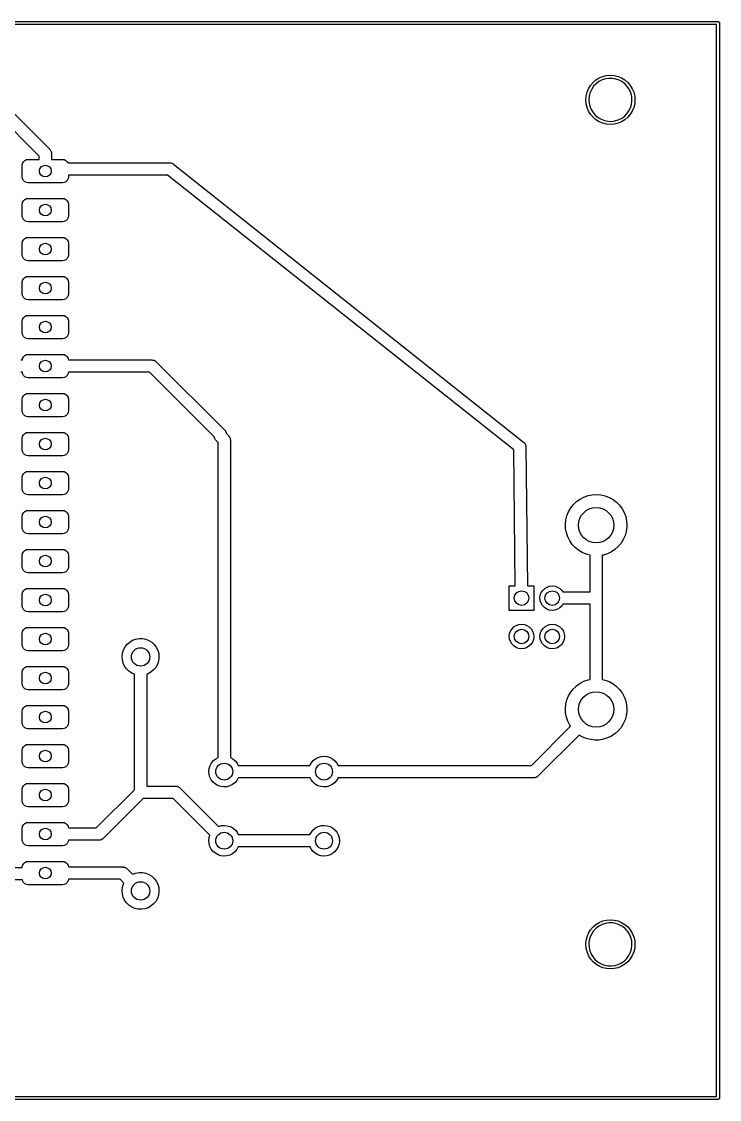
# Model space of a CAD drawing. Extents: x 66 to 226, y -133 to -63.
# Drawn here: x 180.7 to 226.1, y -133.1 to -62.9 of the extents above; entities that cross this region are included whole.
import ezdxf

# ---------------------------------------------------------------- set-up
doc = ezdxf.new("R2010")
doc.units = 0
doc.layers.add('BLACK', color=7, linetype='CONTINUOUS')

msp = doc.modelspace()

# ---------------------------------------------------------------- linework, layer by layer
at = {"layer": 'BLACK', "linetype": 'CONTINUOUS'}
for p, q in [((66, -62.9), (226, -62.9)), ((225.9, -63.1), (66.1, -63.1)), ((225.9, -132.9), (225.9, -63.1)), ((226, -62.9), (226.015, -62.9049)), ((226.015, -62.9049), (226.031, -62.9049)), ((226.031, -62.9049), (226.044, -62.9142)), ((226.044, -62.9142), (226.059, -62.9191)), ((226.059, -62.9191), (226.068, -62.9319)), ((226.068, -62.9319), (226.081, -62.9412)), ((226.081, -62.9412), (226.086, -62.9563)), ((226.086, -62.9563), (226.095, -62.9691)), ((226.095, -62.9691), (226.095, -62.9849)), ((226.095, -62.9849), (226.1, -63)), ((226.1, -63), (226.1, -133)), ((175.583, -64.3172), (182.483, -71.2172)), ((181.8, -71.6657), (175.134, -65)), ((218.06, -66.7056), (218.274, -66.5744)), ((218.274, -66.5744), (218.506, -66.4783)), ((218.674, -66.6334), (218.456, -66.705)), ((218.506, -66.4783), (218.75, -66.4197)), ((218.902, -66.5986), (218.674, -66.6334)), ((218.75, -66.4197), (219, -66.4)), ((219.132, -66.6014), (218.902, -66.5986)), ((219, -66.4), (219.25, -66.4197)), ((219.359, -66.6418), (219.132, -66.6014)), ((219.25, -66.4197), (219.494, -66.4783)), ((219.576, -66.7187), (219.359, -66.6418)), ((219.494, -66.4783), (219.726, -66.5744)), ((219.726, -66.5744), (219.94, -66.7056)), ((217.478, -67.5056), (217.574, -67.2736)), ((217.574, -67.2736), (217.706, -67.0595)), ((217.779, -67.3061), (217.682, -67.5149)), ((217.706, -67.0595), (217.869, -66.8686)), ((217.908, -67.1159), (217.779, -67.3061)), ((217.869, -66.8686), (218.06, -66.7056)), ((218.067, -66.9495), (217.908, -67.1159)), ((218.251, -66.8113), (218.067, -66.9495)), ((218.456, -66.705), (218.251, -66.8113)), ((219.777, -66.8299), (219.576, -66.7187)), ((219.958, -66.9726), (219.777, -66.8299)), ((219.94, -66.7056), (220.131, -66.8686)), ((220.113, -67.1429), (219.958, -66.9726)), ((220.238, -67.3362), (220.113, -67.1429)), ((220.131, -66.8686), (220.294, -67.0595)), ((220.33, -67.5473), (220.238, -67.3362)), ((220.294, -67.0595), (220.426, -67.2736)), ((220.426, -67.2736), (220.522, -67.5056)), ((217.4, -68), (217.403, -67.9657)), ((217.42, -68.2503), (217.4, -68)), ((217.403, -67.9657), (217.42, -67.7497)), ((217.42, -67.7497), (217.478, -67.5056)), ((217.62, -67.7368), (217.596, -67.9657)), ((217.596, -67.9657), (217.609, -68.1955)), ((217.682, -67.5149), (217.62, -67.7368)), ((220.386, -67.7706), (220.33, -67.5473)), ((220.373, -68.2969), (220.403, -68.0686)), ((220.405, -68), (220.386, -67.7706)), ((220.403, -68.0686), (220.405, -68)), ((220.522, -67.5056), (220.58, -67.7497)), ((220.58, -67.7497), (220.6, -68)), ((220.6, -68), (220.58, -68.2503)), ((217.478, -68.4944), (217.42, -68.2503)), ((217.574, -68.7264), (217.478, -68.4944)), ((217.706, -68.9405), (217.574, -68.7264)), ((217.609, -68.1955), (217.659, -68.4201)), ((217.659, -68.4201), (217.746, -68.6334)), ((217.746, -68.6334), (217.866, -68.8297)), ((220.07, -68.9105), (220.204, -68.7235)), ((220.204, -68.7235), (220.306, -68.5171)), ((220.426, -68.7264), (220.294, -68.9405)), ((220.306, -68.5171), (220.373, -68.2969)), ((220.522, -68.4944), (220.426, -68.7264)), ((220.58, -68.2503), (220.522, -68.4944)), ((217.869, -69.1314), (217.706, -68.9405)), ((217.866, -68.8297), (218.017, -69.0037)), ((218.06, -69.2944), (217.869, -69.1314)), ((218.017, -69.0037), (218.194, -69.1507)), ((218.274, -69.4256), (218.06, -69.2944)), ((218.194, -69.1507), (218.393, -69.2669)), ((218.506, -69.5217), (218.274, -69.4256)), ((218.393, -69.2669), (218.608, -69.349)), ((218.608, -69.349), (218.834, -69.3949)), ((218.834, -69.3949), (219.064, -69.4034)), ((219.064, -69.4034), (219.292, -69.3741)), ((219.292, -69.3741), (219.513, -69.3079)), ((219.726, -69.4256), (219.494, -69.5217)), ((219.513, -69.3079), (219.719, -69.2067)), ((219.719, -69.2067), (219.907, -69.073)), ((219.94, -69.2944), (219.726, -69.4256)), ((219.907, -69.073), (220.07, -68.9105)), ((220.131, -69.1314), (219.94, -69.2944)), ((220.294, -68.9405), (220.131, -69.1314)), ((218.75, -69.5803), (218.506, -69.5217)), ((219, -69.6), (218.75, -69.5803)), ((219.25, -69.5803), (219, -69.6)), ((219.494, -69.5217), (219.25, -69.5803)), ((182.483, -71.2172), (182.501, -71.2426)), ((182.501, -71.2426), (182.524, -71.2649)), ((182.524, -71.2649), (182.538, -71.2929)), ((182.538, -71.2929), (182.556, -71.3184)), ((182.556, -71.3184), (182.566, -71.3483)), ((182.566, -71.3483), (182.58, -71.3764)), ((182.58, -71.3764), (182.585, -71.4075)), ((182.585, -71.4075), (182.595, -71.4374)), ((182.595, -71.4374), (182.595, -71.4689)), ((182.595, -71.4689), (182.6, -71.5)), ((182.6, -71.5), (182.6, -71.878)), ((180.7, -72.259), (180.716, -72.1502)), ((180.7, -73.021), (180.7, -72.259)), ((180.716, -72.1502), (180.771, -72.0378)), ((180.771, -72.0378), (180.859, -71.9492)), ((180.859, -71.9492), (180.972, -71.8941)), ((180.972, -71.8941), (181.081, -71.878)), ((181.081, -71.878), (181.8, -71.878)), ((181.8, -71.878), (181.8, -71.6657)), ((182.6, -71.878), (183.319, -71.878)), ((183.319, -71.878), (183.428, -71.8939)), ((183.428, -71.8939), (183.54, -71.9488)), ((183.54, -71.9488), (183.629, -72.0372)), ((183.629, -72.0372), (183.66, -72.1)), ((183.66, -72.1), (190.3, -72.1)), ((190.3, -72.1), (190.309, -72.1013)), ((190.309, -72.1013), (190.317, -72.1004)), ((190.317, -72.1004), (190.37, -72.1111)), ((190.37, -72.1111), (190.424, -72.1196)), ((190.424, -72.1196), (190.431, -72.1235)), ((190.431, -72.1235), (190.44, -72.1252)), ((190.44, -72.1252), (190.487, -72.1518)), ((190.487, -72.1518), (190.535, -72.1764)), ((190.535, -72.1764), (190.541, -72.1825)), ((190.541, -72.1825), (190.549, -72.1867)), ((190.549, -72.1867), (213.349, -90.2867)), ((190.161, -72.9), (183.7, -72.9)), ((183.7, -72.9), (183.7, -73.021)), ((212.702, -90.7949), (190.161, -72.9)), ((180.716, -73.1305), (180.7, -73.021)), ((180.771, -73.2428), (180.716, -73.1305)), ((180.86, -73.3312), (180.771, -73.2428)), ((180.972, -73.3861), (180.86, -73.3312)), ((181.081, -73.402), (180.972, -73.3861)), ((183.319, -73.402), (181.081, -73.402)), ((183.428, -73.3859), (183.319, -73.402)), ((183.541, -73.3308), (183.428, -73.3859)), ((183.629, -73.2422), (183.541, -73.3308)), ((183.684, -73.1298), (183.629, -73.2422)), ((183.7, -73.021), (183.684, -73.1298)), ((180.7, -74.799), (180.716, -74.6902)), ((180.7, -75.561), (180.7, -74.799)), ((180.716, -74.6902), (180.771, -74.5778)), ((180.771, -74.5778), (180.859, -74.4892)), ((180.859, -74.4892), (180.972, -74.4341)), ((180.972, -74.4341), (181.081, -74.418)), ((181.081, -74.418), (183.319, -74.418)), ((183.319, -74.418), (183.428, -74.4339)), ((183.428, -74.4339), (183.54, -74.4888)), ((183.54, -74.4888), (183.629, -74.5772)), ((183.629, -74.5772), (183.684, -74.6895)), ((183.684, -74.6895), (183.7, -74.799)), ((183.7, -74.799), (183.7, -75.561)), ((180.716, -75.6705), (180.7, -75.561)), ((180.771, -75.7828), (180.716, -75.6705)), ((180.86, -75.8712), (180.771, -75.7828)), ((183.629, -75.7822), (183.541, -75.8708)), ((183.684, -75.6698), (183.629, -75.7822)), ((183.7, -75.561), (183.684, -75.6698)), ((180.972, -75.9261), (180.86, -75.8712)), ((181.081, -75.942), (180.972, -75.9261)), ((183.319, -75.942), (181.081, -75.942)), ((183.428, -75.9259), (183.319, -75.942)), ((183.541, -75.8708), (183.428, -75.9259)), ((180.716, -77.2302), (180.771, -77.1178)), ((180.771, -77.1178), (180.859, -77.0292)), ((180.859, -77.0292), (180.972, -76.9741)), ((180.972, -76.9741), (181.081, -76.958)), ((181.081, -76.958), (183.319, -76.958)), ((183.319, -76.958), (183.428, -76.9739)), ((183.428, -76.9739), (183.54, -77.0288)), ((183.54, -77.0288), (183.629, -77.1172)), ((183.629, -77.1172), (183.684, -77.2295)), ((180.7, -77.339), (180.716, -77.2302)), ((180.7, -78.101), (180.7, -77.339)), ((183.684, -77.2295), (183.7, -77.339)), ((183.7, -77.339), (183.7, -78.101)), ((180.716, -78.2105), (180.7, -78.101)), ((180.771, -78.3228), (180.716, -78.2105)), ((180.86, -78.4112), (180.771, -78.3228)), ((180.972, -78.4661), (180.86, -78.4112)), ((181.081, -78.482), (180.972, -78.4661)), ((183.319, -78.482), (181.081, -78.482)), ((183.428, -78.4659), (183.319, -78.482)), ((183.541, -78.4108), (183.428, -78.4659)), ((183.629, -78.3222), (183.541, -78.4108)), ((183.684, -78.2098), (183.629, -78.3222)), ((183.7, -78.101), (183.684, -78.2098)), ((180.7, -79.879), (180.716, -79.7702)), ((180.7, -80.641), (180.7, -79.879)), ((180.716, -79.7702), (180.771, -79.6578)), ((180.771, -79.6578), (180.859, -79.5692)), ((180.859, -79.5692), (180.972, -79.5141)), ((180.972, -79.5141), (181.081, -79.498)), ((181.081, -79.498), (183.319, -79.498)), ((183.319, -79.498), (183.428, -79.5139)), ((183.428, -79.5139), (183.54, -79.5688)), ((183.54, -79.5688), (183.629, -79.6572)), ((183.629, -79.6572), (183.684, -79.7695)), ((183.684, -79.7695), (183.7, -79.879)), ((183.7, -79.879), (183.7, -80.641)), ((180.716, -80.7505), (180.7, -80.641)), ((183.7, -80.641), (183.684, -80.7498)), ((180.771, -80.8628), (180.716, -80.7505)), ((180.86, -80.9512), (180.771, -80.8628)), ((180.972, -81.0061), (180.86, -80.9512)), ((181.081, -81.022), (180.972, -81.0061)), ((183.319, -81.022), (181.081, -81.022)), ((183.428, -81.0059), (183.319, -81.022)), ((183.541, -80.9508), (183.428, -81.0059)), ((183.629, -80.8622), (183.541, -80.9508)), ((183.684, -80.7498), (183.629, -80.8622)), ((180.771, -82.1978), (180.859, -82.1092)), ((180.859, -82.1092), (180.972, -82.0541)), ((180.972, -82.0541), (181.081, -82.038)), ((181.081, -82.038), (183.319, -82.038)), ((183.319, -82.038), (183.428, -82.0539)), ((183.428, -82.0539), (183.54, -82.1088)), ((183.54, -82.1088), (183.629, -82.1972)), ((180.7, -82.419), (180.716, -82.3102)), ((180.7, -83.181), (180.7, -82.419)), ((180.716, -82.3102), (180.771, -82.1978)), ((183.629, -82.1972), (183.684, -82.3095)), ((183.684, -82.3095), (183.7, -82.419)), ((183.7, -82.419), (183.7, -83.181)), ((180.716, -83.2905), (180.7, -83.181)), ((180.771, -83.4028), (180.716, -83.2905)), ((180.86, -83.4912), (180.771, -83.4028)), ((180.972, -83.5461), (180.86, -83.4912)), ((183.541, -83.4908), (183.428, -83.5459)), ((183.629, -83.4022), (183.541, -83.4908)), ((183.684, -83.2898), (183.629, -83.4022)), ((183.7, -83.181), (183.684, -83.2898)), ((181.081, -83.562), (180.972, -83.5461)), ((183.319, -83.562), (181.081, -83.562)), ((183.428, -83.5459), (183.319, -83.562)), ((180.601, -84.94), (180.703, -84.94)), ((180.703, -84.94), (180.716, -84.8502)), ((180.716, -84.8502), (180.771, -84.7378)), ((180.771, -84.7378), (180.859, -84.6492)), ((180.859, -84.6492), (180.972, -84.5941)), ((180.972, -84.5941), (181.081, -84.578)), ((181.081, -84.578), (183.319, -84.578)), ((183.319, -84.578), (183.428, -84.5939)), ((183.428, -84.5939), (183.54, -84.6488)), ((183.54, -84.6488), (183.629, -84.7372)), ((183.629, -84.7372), (183.684, -84.8495)), ((183.684, -84.8495), (183.697, -84.94)), ((183.697, -84.94), (189.14, -84.94)), ((189.14, -84.94), (189.171, -84.9449)), ((189.171, -84.9449), (189.203, -84.9449)), ((189.203, -84.9449), (189.233, -84.9547)), ((189.233, -84.9547), (189.264, -84.9596)), ((189.264, -84.9596), (189.292, -84.9739)), ((189.292, -84.9739), (189.322, -84.9836)), ((189.322, -84.9836), (189.347, -85.0021)), ((189.347, -85.0021), (189.375, -85.0164)), ((189.375, -85.0164), (189.397, -85.0387)), ((189.397, -85.0387), (189.423, -85.0572)), ((189.423, -85.0572), (193.883, -89.5172)), ((180.703, -85.74), (180.601, -85.74)), ((180.716, -85.8305), (180.703, -85.74)), ((180.771, -85.9428), (180.716, -85.8305)), ((180.86, -86.0312), (180.771, -85.9428)), ((180.972, -86.0861), (180.86, -86.0312)), ((181.081, -86.102), (180.972, -86.0861)), ((183.319, -86.102), (181.081, -86.102)), ((183.428, -86.0859), (183.319, -86.102)), ((183.541, -86.0308), (183.428, -86.0859)), ((183.629, -85.9422), (183.541, -86.0308)), ((183.684, -85.8298), (183.629, -85.9422)), ((183.697, -85.74), (183.684, -85.8298)), ((188.974, -85.74), (183.697, -85.74)), ((193.209, -89.9745), (188.974, -85.74)), ((180.7, -87.499), (180.716, -87.3902)), ((180.7, -88.261), (180.7, -87.499)), ((180.716, -87.3902), (180.771, -87.2778)), ((180.771, -87.2778), (180.859, -87.1892)), ((180.859, -87.1892), (180.972, -87.1341)), ((180.972, -87.1341), (181.081, -87.118)), ((181.081, -87.118), (183.319, -87.118)), ((183.319, -87.118), (183.428, -87.1339)), ((183.428, -87.1339), (183.54, -87.1888)), ((183.54, -87.1888), (183.629, -87.2772)), ((183.629, -87.2772), (183.684, -87.3895)), ((183.684, -87.3895), (183.7, -87.499)), ((183.7, -87.499), (183.7, -88.261)), ((180.716, -88.3705), (180.7, -88.261)), ((180.771, -88.4828), (180.716, -88.3705)), ((183.684, -88.3698), (183.629, -88.4822)), ((183.7, -88.261), (183.684, -88.3698)), ((180.86, -88.5712), (180.771, -88.4828)), ((180.972, -88.6261), (180.86, -88.5712)), ((181.081, -88.642), (180.972, -88.6261)), ((183.319, -88.642), (181.081, -88.642)), ((183.428, -88.6259), (183.319, -88.642)), ((183.541, -88.5708), (183.428, -88.6259)), ((183.629, -88.4822), (183.541, -88.5708)), ((180.716, -89.9302), (180.771, -89.8178)), ((180.771, -89.8178), (180.859, -89.7292)), ((180.859, -89.7292), (180.972, -89.6741)), ((180.972, -89.6741), (181.081, -89.658)), ((181.081, -89.658), (183.319, -89.658)), ((183.319, -89.658), (183.428, -89.6739)), ((183.428, -89.6739), (183.54, -89.7288)), ((183.54, -89.7288), (183.629, -89.8172)), ((183.629, -89.8172), (183.684, -89.9295)), ((193.883, -89.5172), (193.901, -89.5426)), ((193.901, -89.5426), (193.924, -89.5649)), ((193.924, -89.5649), (193.938, -89.5929)), ((193.938, -89.5929), (193.956, -89.6184)), ((193.956, -89.6184), (193.966, -89.6483)), ((193.966, -89.6483), (193.98, -89.6764)), ((193.98, -89.6764), (193.985, -89.7075)), ((193.985, -89.7075), (193.991, -89.7255)), ((193.991, -89.7255), (194.133, -89.8672)), ((180.7, -90.039), (180.716, -89.9302)), ((180.7, -90.801), (180.7, -90.039)), ((183.684, -89.9295), (183.7, -90.039)), ((183.7, -90.039), (183.7, -90.801)), ((193.215, -89.9925), (193.209, -89.9745)), ((193.22, -90.0236), (193.215, -89.9925)), ((193.234, -90.0517), (193.22, -90.0236)), ((193.244, -90.0816), (193.234, -90.0517)), ((193.262, -90.1071), (193.244, -90.0816)), ((193.276, -90.1351), (193.262, -90.1071)), ((193.299, -90.1574), (193.276, -90.1351)), ((193.317, -90.1828), (193.299, -90.1574)), ((193.45, -90.3157), (193.317, -90.1828)), ((193.45, -110.836), (193.45, -90.3157)), ((194.133, -89.8672), (194.151, -89.8926)), ((194.151, -89.8926), (194.174, -89.9149)), ((194.174, -89.9149), (194.188, -89.9429)), ((194.188, -89.9429), (194.206, -89.9684)), ((194.206, -89.9684), (194.216, -89.9983)), ((194.216, -89.9983), (194.23, -90.0264)), ((194.23, -90.0264), (194.235, -90.0575)), ((194.235, -90.0575), (194.245, -90.0874)), ((194.245, -90.0874), (194.245, -90.1189)), ((194.245, -90.1189), (194.25, -90.15)), ((194.25, -90.15), (194.25, -110.835)), ((213.349, -90.2867), (213.384, -90.3249)), ((213.384, -90.3249), (213.421, -90.3612)), ((213.421, -90.3612), (213.426, -90.3709)), ((213.426, -90.3709), (213.433, -90.3789)), ((213.433, -90.3789), (213.455, -90.4261)), ((213.455, -90.4261), (213.479, -90.4721)), ((213.479, -90.4721), (213.481, -90.4828)), ((213.481, -90.4828), (213.485, -90.4927)), ((213.485, -90.4927), (213.491, -90.5443)), ((213.491, -90.5443), (213.5, -90.5954)), ((180.716, -90.9105), (180.7, -90.801)), ((180.771, -91.0228), (180.716, -90.9105)), ((180.86, -91.1112), (180.771, -91.0228)), ((180.972, -91.1661), (180.86, -91.1112)), ((181.081, -91.182), (180.972, -91.1661)), ((183.319, -91.182), (181.081, -91.182)), ((183.428, -91.1659), (183.319, -91.182)), ((183.541, -91.1108), (183.428, -91.1659)), ((183.629, -91.0222), (183.541, -91.1108)), ((183.684, -90.9098), (183.629, -91.0222)), ((183.7, -90.801), (183.684, -90.9098)), ((212.803, -99.65), (212.702, -90.7949)), ((213.5, -90.5954), (213.603, -99.65)), ((180.7, -92.579), (180.716, -92.4702)), ((180.7, -93.341), (180.7, -92.579)), ((180.716, -92.4702), (180.771, -92.3578)), ((180.771, -92.3578), (180.859, -92.2692)), ((180.859, -92.2692), (180.972, -92.2141)), ((180.972, -92.2141), (181.081, -92.198)), ((181.081, -92.198), (183.319, -92.198)), ((183.319, -92.198), (183.428, -92.2139)), ((183.428, -92.2139), (183.54, -92.2688)), ((183.54, -92.2688), (183.629, -92.3572)), ((183.629, -92.3572), (183.684, -92.4695)), ((183.684, -92.4695), (183.7, -92.579)), ((183.7, -92.579), (183.7, -93.341)), ((180.716, -93.4505), (180.7, -93.341)), ((183.7, -93.341), (183.684, -93.4498)), ((180.771, -93.5628), (180.716, -93.4505)), ((180.86, -93.6512), (180.771, -93.5628)), ((180.972, -93.7061), (180.86, -93.6512)), ((181.081, -93.722), (180.972, -93.7061)), ((183.319, -93.722), (181.081, -93.722)), ((183.428, -93.7059), (183.319, -93.722)), ((183.541, -93.6508), (183.428, -93.7059)), ((183.629, -93.5622), (183.541, -93.6508)), ((183.684, -93.4498), (183.629, -93.5622)), ((216.798, -94.159), (217.028, -93.9947)), ((217.028, -93.9947), (217.278, -93.8645)), ((217.278, -93.8645), (217.545, -93.7709)), ((217.545, -93.7709), (217.822, -93.7158)), ((217.822, -93.7158), (218.104, -93.7002)), ((218.104, -93.7002), (218.385, -93.7246)), ((218.385, -93.7246), (218.661, -93.7884)), ((218.661, -93.7884), (218.924, -93.8903)), ((218.924, -93.8903), (219.171, -94.0284)), ((219.171, -94.0284), (219.395, -94.1998)), ((180.859, -94.8092), (180.972, -94.7541)), ((180.972, -94.7541), (181.081, -94.738)), ((181.081, -94.738), (183.319, -94.738)), ((183.319, -94.738), (183.428, -94.7539)), ((183.428, -94.7539), (183.54, -94.8088)), ((216.276, -94.8201), (216.418, -94.5758)), ((216.418, -94.5758), (216.593, -94.354)), ((216.593, -94.354), (216.798, -94.159)), ((219.395, -94.1998), (219.593, -94.4011)), ((219.593, -94.4011), (219.761, -94.6283)), ((219.761, -94.6283), (219.895, -94.877)), ((180.7, -95.119), (180.716, -95.0102)), ((180.7, -95.881), (180.7, -95.119)), ((180.716, -95.0102), (180.771, -94.8978)), ((180.771, -94.8978), (180.859, -94.8092)), ((183.54, -94.8088), (183.629, -94.8972)), ((183.629, -94.8972), (183.684, -95.0095)), ((183.684, -95.0095), (183.7, -95.119)), ((183.7, -95.119), (183.7, -95.881)), ((216.073, -95.6372), (216.102, -95.3561)), ((216.102, -95.3561), (216.17, -95.082)), ((216.17, -95.082), (216.276, -94.8201)), ((219.895, -94.877), (219.993, -95.142)), ((219.993, -95.142), (220.053, -95.4182)), ((220.053, -95.4182), (220.072, -95.7)), ((180.716, -95.9905), (180.7, -95.881)), ((180.771, -96.1028), (180.716, -95.9905)), ((180.86, -96.1912), (180.771, -96.1028)), ((183.629, -96.1022), (183.541, -96.1908)), ((183.684, -95.9898), (183.629, -96.1022)), ((183.7, -95.881), (183.684, -95.9898)), ((216.085, -95.9195), (216.073, -95.6372)), ((216.135, -96.1974), (216.085, -95.9195)), ((220.031, -96.1056), (219.954, -96.3775)), ((220.069, -95.8256), (220.031, -96.1056)), ((220.072, -95.7), (220.069, -95.8256)), ((180.972, -96.2461), (180.86, -96.1912)), ((181.081, -96.262), (180.972, -96.2461)), ((183.319, -96.262), (181.081, -96.262)), ((183.428, -96.2459), (183.319, -96.262)), ((183.541, -96.1908), (183.428, -96.2459)), ((216.225, -96.4654), (216.135, -96.1974)), ((216.351, -96.7181), (216.225, -96.4654)), ((216.512, -96.9505), (216.351, -96.7181)), ((219.691, -96.8756), (219.509, -97.0918)), ((219.84, -96.6359), (219.691, -96.8756)), ((219.954, -96.3775), (219.84, -96.6359)), ((180.7, -97.659), (180.716, -97.5502)), ((180.716, -97.5502), (180.771, -97.4378)), ((180.771, -97.4378), (180.859, -97.3492)), ((180.859, -97.3492), (180.972, -97.2941)), ((180.972, -97.2941), (181.081, -97.278)), ((181.081, -97.278), (183.319, -97.278)), ((183.319, -97.278), (183.428, -97.2939)), ((183.428, -97.2939), (183.54, -97.3488)), ((183.54, -97.3488), (183.629, -97.4372)), ((183.629, -97.4372), (183.684, -97.5495)), ((183.684, -97.5495), (183.7, -97.659)), ((216.703, -97.1579), (216.512, -96.9505)), ((216.922, -97.3363), (216.703, -97.1579)), ((217.165, -97.482), (216.922, -97.3363)), ((217.425, -97.5922), (217.165, -97.482)), ((218.809, -97.5596), (218.539, -97.6447)), ((219.063, -97.4373), (218.809, -97.5596)), ((219.298, -97.2803), (219.063, -97.4373)), ((219.509, -97.0918), (219.298, -97.2803)), ((180.7, -98.421), (180.7, -97.659)), ((183.7, -97.659), (183.7, -98.421)), ((217.672, -97.6579), (217.425, -97.5922)), ((217.672, -100.05), (217.672, -97.6579)), ((218.539, -97.6447), (218.472, -97.6559)), ((218.472, -97.6559), (218.472, -105.745)), ((180.716, -98.5305), (180.7, -98.421)), ((180.771, -98.6428), (180.716, -98.5305)), ((180.86, -98.7312), (180.771, -98.6428)), ((180.972, -98.7861), (180.86, -98.7312)), ((181.081, -98.802), (180.972, -98.7861)), ((183.319, -98.802), (181.081, -98.802)), ((183.428, -98.7859), (183.319, -98.802)), ((183.541, -98.7308), (183.428, -98.7859)), ((183.629, -98.6422), (183.541, -98.7308)), ((183.684, -98.5298), (183.629, -98.6422)), ((183.7, -98.421), (183.684, -98.5298)), ((212.412, -101.25), (212.412, -99.65)), ((212.412, -99.65), (212.803, -99.65)), ((213.603, -99.65), (214.012, -99.65)), ((214.012, -99.65), (214.012, -101.25)), ((214.872, -99.7261), (215.041, -99.6687)), ((215.041, -99.6687), (215.218, -99.65)), ((215.218, -99.65), (215.395, -99.6711)), ((215.395, -99.6711), (215.563, -99.731)), ((180.7, -100.199), (180.716, -100.09)), ((180.7, -100.961), (180.7, -100.199)), ((180.716, -100.09), (180.771, -99.9778)), ((180.771, -99.9778), (180.859, -99.8892)), ((180.859, -99.8892), (180.972, -99.8341)), ((180.972, -99.8341), (181.081, -99.818)), ((181.081, -99.818), (183.319, -99.818)), ((183.319, -99.818), (183.428, -99.8339)), ((183.428, -99.8339), (183.54, -99.8888)), ((183.54, -99.8888), (183.629, -99.9772)), ((183.629, -99.9772), (183.684, -100.09)), ((183.684, -100.09), (183.7, -100.199)), ((183.7, -100.199), (183.7, -100.961)), ((214.413, -100.439), (214.435, -100.262)), ((214.435, -100.262), (214.496, -100.094)), ((214.496, -100.094), (214.593, -99.9444)), ((214.593, -99.9444), (214.72, -99.8196)), ((214.72, -99.8196), (214.872, -99.7261)), ((215.563, -99.731), (215.714, -99.8265)), ((215.714, -99.8265), (215.839, -99.9531)), ((215.839, -99.9531), (215.9, -100.05)), ((215.9, -100.05), (217.672, -100.05)), ((180.716, -101.07), (180.7, -100.961)), ((180.771, -101.183), (180.716, -101.07)), ((183.684, -101.07), (183.629, -101.182)), ((183.7, -100.961), (183.684, -101.07)), ((214.43, -100.616), (214.413, -100.439)), ((214.486, -100.786), (214.43, -100.616)), ((214.579, -100.938), (214.486, -100.786)), ((214.703, -101.066), (214.579, -100.938)), ((214.852, -101.164), (214.703, -101.066)), ((215.696, -101.087), (215.543, -101.179)), ((215.825, -100.964), (215.696, -101.087)), ((215.901, -100.85), (215.825, -100.964)), ((217.672, -100.85), (215.901, -100.85)), ((217.672, -105.745), (217.672, -100.85)), ((180.86, -101.271), (180.771, -101.183)), ((180.972, -101.326), (180.86, -101.271)), ((181.081, -101.342), (180.972, -101.326)), ((183.319, -101.342), (181.081, -101.342)), ((183.428, -101.326), (183.319, -101.342)), ((183.541, -101.271), (183.428, -101.326)), ((183.629, -101.182), (183.541, -101.271)), ((214.012, -101.25), (212.412, -101.25)), ((215.019, -101.226), (214.852, -101.164)), ((215.196, -101.25), (215.019, -101.226)), ((215.373, -101.234), (215.196, -101.25)), ((215.543, -101.179), (215.373, -101.234)), ((180.771, -102.518), (180.859, -102.429)), ((180.859, -102.429), (180.972, -102.374)), ((180.972, -102.374), (181.081, -102.358)), ((181.081, -102.358), (183.319, -102.358)), ((183.319, -102.358), (183.428, -102.374)), ((183.428, -102.374), (183.54, -102.429)), ((183.54, -102.429), (183.629, -102.517)), ((212.496, -102.594), (212.593, -102.444)), ((212.593, -102.444), (212.72, -102.32)), ((212.72, -102.32), (212.872, -102.226)), ((212.872, -102.226), (213.041, -102.169)), ((213.041, -102.169), (213.218, -102.15)), ((213.218, -102.15), (213.395, -102.171)), ((213.395, -102.171), (213.563, -102.231)), ((213.563, -102.231), (213.714, -102.327)), ((213.714, -102.327), (213.839, -102.453)), ((213.839, -102.453), (213.934, -102.604)), ((214.496, -102.594), (214.593, -102.444)), ((214.593, -102.444), (214.72, -102.32)), ((214.72, -102.32), (214.872, -102.226)), ((214.872, -102.226), (215.041, -102.169)), ((215.041, -102.169), (215.218, -102.15)), ((215.218, -102.15), (215.395, -102.171)), ((215.395, -102.171), (215.563, -102.231)), ((215.563, -102.231), (215.714, -102.327)), ((215.714, -102.327), (215.839, -102.453)), ((215.839, -102.453), (215.934, -102.604)), ((180.7, -102.739), (180.716, -102.63)), ((180.7, -103.501), (180.7, -102.739)), ((180.716, -102.63), (180.771, -102.518)), ((183.629, -102.517), (183.684, -102.63)), ((183.684, -102.63), (183.7, -102.739)), ((183.7, -102.739), (183.7, -103.501)), ((187.883, -103.197), (188.089, -103.121)), ((188.089, -103.121), (188.306, -103.084)), ((188.306, -103.084), (188.525, -103.087)), ((188.525, -103.087), (188.741, -103.129)), ((188.741, -103.129), (188.945, -103.211)), ((212.413, -102.939), (212.435, -102.762)), ((212.43, -103.116), (212.413, -102.939)), ((212.486, -103.286), (212.43, -103.116)), ((212.435, -102.762), (212.496, -102.594)), ((213.987, -103.149), (213.924, -103.316)), ((213.934, -102.604), (213.993, -102.773)), ((214.012, -102.972), (213.987, -103.149)), ((213.993, -102.773), (214.012, -102.95)), ((214.012, -102.95), (214.012, -102.972)), ((214.413, -102.939), (214.435, -102.762)), ((214.43, -103.116), (214.413, -102.939)), ((214.486, -103.286), (214.43, -103.116)), ((214.435, -102.762), (214.496, -102.594)), ((215.987, -103.149), (215.924, -103.316)), ((215.934, -102.604), (215.993, -102.773)), ((216.012, -102.972), (215.987, -103.149)), ((215.993, -102.773), (216.012, -102.95)), ((216.012, -102.95), (216.012, -102.972)), ((180.716, -103.61), (180.7, -103.501)), ((180.771, -103.723), (180.716, -103.61)), ((180.86, -103.811), (180.771, -103.723)), ((180.972, -103.866), (180.86, -103.811)), ((181.081, -103.882), (180.972, -103.866)), ((183.319, -103.882), (181.081, -103.882)), ((183.428, -103.866), (183.319, -103.882)), ((183.541, -103.811), (183.428, -103.866)), ((183.629, -103.722), (183.541, -103.811)), ((183.684, -103.61), (183.629, -103.722)), ((183.7, -103.501), (183.684, -103.61)), ((187.226, -104.031), (187.291, -103.821)), ((187.291, -103.821), (187.394, -103.626)), ((187.394, -103.626), (187.53, -103.454)), ((187.53, -103.454), (187.695, -103.309)), ((187.695, -103.309), (187.883, -103.197)), ((188.945, -103.211), (189.131, -103.328)), ((189.131, -103.328), (189.292, -103.477)), ((189.292, -103.477), (189.423, -103.653)), ((189.423, -103.653), (189.52, -103.85)), ((189.52, -103.85), (189.58, -104.061)), ((212.579, -103.438), (212.486, -103.286)), ((212.703, -103.566), (212.579, -103.438)), ((212.852, -103.664), (212.703, -103.566)), ((213.019, -103.726), (212.852, -103.664)), ((213.196, -103.75), (213.019, -103.726)), ((213.373, -103.734), (213.196, -103.75)), ((213.543, -103.679), (213.373, -103.734)), ((213.696, -103.587), (213.543, -103.679)), ((213.825, -103.464), (213.696, -103.587)), ((213.924, -103.316), (213.825, -103.464)), ((214.579, -103.438), (214.486, -103.286)), ((214.703, -103.566), (214.579, -103.438)), ((214.852, -103.664), (214.703, -103.566)), ((215.019, -103.726), (214.852, -103.664)), ((215.196, -103.75), (215.019, -103.726)), ((215.373, -103.734), (215.196, -103.75)), ((215.543, -103.679), (215.373, -103.734)), ((215.696, -103.587), (215.543, -103.679)), ((215.825, -103.464), (215.696, -103.587)), ((215.924, -103.316), (215.825, -103.464)), ((187.2, -104.249), (187.226, -104.031)), ((187.215, -104.468), (187.2, -104.249)), ((187.269, -104.681), (187.215, -104.468)), ((189.567, -104.56), (189.496, -104.768)), ((189.598, -104.343), (189.567, -104.56)), ((189.58, -104.061), (189.6, -104.28)), ((189.6, -104.28), (189.598, -104.343)), ((180.7, -105.279), (180.716, -105.17)), ((180.7, -106.041), (180.7, -105.279)), ((180.716, -105.17), (180.771, -105.058)), ((180.771, -105.058), (180.859, -104.969)), ((180.859, -104.969), (180.972, -104.914)), ((180.972, -104.914), (181.081, -104.898)), ((181.081, -104.898), (183.319, -104.898)), ((183.319, -104.898), (183.428, -104.914)), ((183.428, -104.914), (183.54, -104.969)), ((183.54, -104.969), (183.629, -105.057)), ((183.629, -105.057), (183.684, -105.17)), ((183.684, -105.17), (183.7, -105.279)), ((183.7, -105.279), (183.7, -106.041)), ((187.361, -104.88), (187.269, -104.681)), ((187.488, -105.059), (187.361, -104.88)), ((187.645, -105.213), (187.488, -105.059)), ((187.827, -105.335), (187.645, -105.213)), ((189.08, -105.269), (188.888, -105.376)), ((189.249, -105.129), (189.08, -105.269)), ((189.389, -104.96), (189.249, -105.129)), ((189.496, -104.768), (189.389, -104.96)), ((188, -105.409), (187.827, -105.335)), ((188, -112.934), (188, -105.409)), ((188.888, -105.376), (188.8, -105.406)), ((188.8, -105.406), (188.8, -112.7)), ((216.798, -106.159), (217.028, -105.995)), ((217.028, -105.995), (217.278, -105.864)), ((217.278, -105.864), (217.545, -105.771)), ((217.545, -105.771), (217.672, -105.745)), ((218.472, -105.745), (218.661, -105.788)), ((218.661, -105.788), (218.924, -105.89)), ((218.924, -105.89), (219.171, -106.028)), ((180.716, -106.15), (180.7, -106.041)), ((180.771, -106.263), (180.716, -106.15)), ((180.86, -106.351), (180.771, -106.263)), ((180.972, -106.406), (180.86, -106.351)), ((181.081, -106.422), (180.972, -106.406)), ((183.319, -106.422), (181.081, -106.422)), ((183.428, -106.406), (183.319, -106.422)), ((183.541, -106.351), (183.428, -106.406)), ((183.629, -106.262), (183.541, -106.351)), ((183.684, -106.15), (183.629, -106.262)), ((183.7, -106.041), (183.684, -106.15)), ((216.276, -106.82), (216.418, -106.576)), ((216.418, -106.576), (216.593, -106.354)), ((216.593, -106.354), (216.798, -106.159)), ((219.171, -106.028), (219.395, -106.2)), ((219.395, -106.2), (219.593, -106.401)), ((219.593, -106.401), (219.761, -106.628)), ((219.761, -106.628), (219.895, -106.877)), ((216.073, -107.637), (216.102, -107.356)), ((216.102, -107.356), (216.17, -107.082)), ((216.17, -107.082), (216.276, -106.82)), ((219.895, -106.877), (219.993, -107.142)), ((219.993, -107.142), (220.053, -107.418)), ((180.7, -107.819), (180.716, -107.71)), ((180.7, -108.581), (180.7, -107.819)), ((180.716, -107.71), (180.771, -107.598)), ((180.771, -107.598), (180.859, -107.509)), ((180.859, -107.509), (180.972, -107.454)), ((180.972, -107.454), (181.081, -107.438)), ((181.081, -107.438), (183.319, -107.438)), ((183.319, -107.438), (183.428, -107.454)), ((183.428, -107.454), (183.54, -107.509)), ((183.54, -107.509), (183.629, -107.597)), ((183.629, -107.597), (183.684, -107.71)), ((183.684, -107.71), (183.7, -107.819)), ((183.7, -107.819), (183.7, -108.581)), ((216.085, -107.919), (216.073, -107.637)), ((216.135, -108.197), (216.085, -107.919)), ((220.031, -108.106), (219.954, -108.377)), ((220.069, -107.826), (220.031, -108.106)), ((220.053, -107.418), (220.072, -107.7)), ((220.072, -107.7), (220.069, -107.826)), ((180.716, -108.69), (180.7, -108.581)), ((180.771, -108.803), (180.716, -108.69)), ((180.86, -108.891), (180.771, -108.803)), ((183.629, -108.802), (183.541, -108.891)), ((183.684, -108.69), (183.629, -108.802)), ((183.7, -108.581), (183.684, -108.69)), ((213.857, -111.35), (216.407, -108.8)), ((216.225, -108.465), (216.135, -108.197)), ((216.351, -108.718), (216.225, -108.465)), ((216.407, -108.8), (216.351, -108.718)), ((219.84, -108.636), (219.691, -108.876)), ((219.954, -108.377), (219.84, -108.636)), ((180.972, -108.946), (180.86, -108.891)), ((181.081, -108.962), (180.972, -108.946)), ((183.319, -108.962), (181.081, -108.962)), ((183.428, -108.946), (183.319, -108.962)), ((183.541, -108.891), (183.428, -108.946)), ((216.972, -109.366), (214.305, -112.033)), ((217.165, -109.482), (216.972, -109.366)), ((217.425, -109.592), (217.165, -109.482)), ((219.063, -109.437), (218.809, -109.56)), ((219.298, -109.28), (219.063, -109.437)), ((219.509, -109.092), (219.298, -109.28)), ((219.691, -108.876), (219.509, -109.092)), ((180.716, -110.25), (180.771, -110.138)), ((180.771, -110.138), (180.859, -110.049)), ((180.859, -110.049), (180.972, -109.994)), ((180.972, -109.994), (181.081, -109.978)), ((181.081, -109.978), (183.319, -109.978)), ((183.319, -109.978), (183.428, -109.994)), ((183.428, -109.994), (183.54, -110.049)), ((183.54, -110.049), (183.629, -110.137)), ((183.629, -110.137), (183.684, -110.25)), ((217.698, -109.665), (217.425, -109.592)), ((217.978, -109.698), (217.698, -109.665)), ((218.261, -109.691), (217.978, -109.698)), ((218.539, -109.645), (218.261, -109.691)), ((218.809, -109.56), (218.539, -109.645)), ((180.7, -110.359), (180.716, -110.25)), ((180.7, -111.121), (180.7, -110.359)), ((183.684, -110.25), (183.7, -110.359)), ((183.7, -110.359), (183.7, -111.121)), ((193.15, -111.036), (193.302, -110.913)), ((193.302, -110.913), (193.45, -110.836)), ((194.25, -110.835), (194.409, -110.921)), ((199.65, -111.036), (199.802, -110.913)), ((199.802, -110.913), (199.975, -110.823)), ((199.975, -110.823), (200.163, -110.768)), ((200.163, -110.768), (200.357, -110.75)), ((200.357, -110.75), (200.551, -110.77)), ((200.551, -110.77), (200.738, -110.828)), ((200.738, -110.828), (200.909, -110.921)), ((180.716, -111.23), (180.7, -111.121)), ((180.771, -111.343), (180.716, -111.23)), ((180.86, -111.431), (180.771, -111.343)), ((180.972, -111.486), (180.86, -111.431)), ((181.081, -111.502), (180.972, -111.486)), ((183.319, -111.502), (181.081, -111.502)), ((183.428, -111.486), (183.319, -111.502)), ((183.541, -111.431), (183.428, -111.486)), ((183.629, -111.342), (183.541, -111.431)), ((183.684, -111.23), (183.629, -111.342)), ((183.7, -111.121), (183.684, -111.23)), ((192.85, -111.736), (192.872, -111.542)), ((192.872, -111.542), (192.931, -111.356)), ((192.931, -111.356), (193.025, -111.185)), ((193.025, -111.185), (193.15, -111.036)), ((194.409, -110.921), (194.56, -111.045)), ((194.56, -111.045), (194.683, -111.197)), ((194.683, -111.197), (194.764, -111.35)), ((194.764, -111.35), (199.434, -111.35)), ((199.434, -111.35), (199.525, -111.185)), ((199.525, -111.185), (199.65, -111.036)), ((200.909, -110.921), (201.06, -111.045)), ((201.06, -111.045), (201.183, -111.197)), ((201.183, -111.197), (201.264, -111.35)), ((201.264, -111.35), (213.857, -111.35)), ((192.866, -111.931), (192.85, -111.736)), ((192.92, -112.118), (192.866, -111.931)), ((193.009, -112.292), (192.92, -112.118)), ((193.131, -112.445), (193.009, -112.292)), ((194.764, -112.157), (194.667, -112.326)), ((194.766, -112.15), (194.764, -112.157)), ((199.437, -112.15), (194.766, -112.15)), ((199.509, -112.292), (199.437, -112.15)), ((199.631, -112.445), (199.509, -112.292)), ((201.264, -112.157), (201.167, -112.326)), ((201.266, -112.15), (201.264, -112.157)), ((214.022, -112.15), (201.266, -112.15)), ((214.054, -112.145), (214.022, -112.15)), ((214.085, -112.145), (214.054, -112.145)), ((214.115, -112.135), (214.085, -112.145)), ((214.146, -112.13), (214.115, -112.135)), ((214.174, -112.116), (214.146, -112.13)), ((214.204, -112.106), (214.174, -112.116)), ((214.23, -112.088), (214.204, -112.106)), ((214.258, -112.074), (214.23, -112.088)), ((214.28, -112.051), (214.258, -112.074)), ((214.305, -112.033), (214.28, -112.051)), ((180.7, -112.899), (180.716, -112.79)), ((180.7, -113.661), (180.7, -112.899)), ((180.716, -112.79), (180.771, -112.678)), ((180.771, -112.678), (180.859, -112.589)), ((180.859, -112.589), (180.972, -112.534)), ((180.972, -112.534), (181.081, -112.518)), ((181.081, -112.518), (183.319, -112.518)), ((183.319, -112.518), (183.428, -112.534)), ((183.428, -112.534), (183.54, -112.589)), ((183.54, -112.589), (183.629, -112.677)), ((183.629, -112.677), (183.684, -112.79)), ((183.684, -112.79), (183.7, -112.899)), ((183.7, -112.899), (183.7, -113.661)), ((185.514, -115.42), (188, -112.934)), ((188.8, -112.7), (190.7, -112.7)), ((190.7, -112.7), (190.731, -112.705)), ((190.731, -112.705), (190.763, -112.705)), ((190.763, -112.705), (190.793, -112.715)), ((190.793, -112.715), (190.824, -112.72)), ((190.824, -112.72), (190.852, -112.734)), ((190.852, -112.734), (190.882, -112.744)), ((190.882, -112.744), (190.907, -112.762)), ((190.907, -112.762), (190.935, -112.776)), ((190.935, -112.776), (190.957, -112.799)), ((190.957, -112.799), (190.983, -112.817)), ((190.983, -112.817), (193.486, -115.32)), ((193.279, -112.571), (193.131, -112.445)), ((193.45, -112.666), (193.279, -112.571)), ((193.635, -112.727), (193.45, -112.666)), ((193.829, -112.75), (193.635, -112.727)), ((194.024, -112.735), (193.829, -112.75)), ((194.212, -112.682), (194.024, -112.735)), ((194.386, -112.594), (194.212, -112.682)), ((194.54, -112.474), (194.386, -112.594)), ((194.667, -112.326), (194.54, -112.474)), ((199.779, -112.571), (199.631, -112.445)), ((199.95, -112.666), (199.779, -112.571)), ((200.135, -112.727), (199.95, -112.666)), ((200.329, -112.75), (200.135, -112.727)), ((200.524, -112.735), (200.329, -112.75)), ((200.712, -112.682), (200.524, -112.735)), ((200.886, -112.594), (200.712, -112.682)), ((201.04, -112.474), (200.886, -112.594)), ((201.167, -112.326), (201.04, -112.474)), ((180.716, -113.77), (180.7, -113.661)), ((183.7, -113.661), (183.684, -113.77)), ((188.566, -113.5), (185.963, -116.103)), ((190.534, -113.5), (188.566, -113.5)), ((192.921, -115.887), (190.534, -113.5)), ((180.771, -113.883), (180.716, -113.77)), ((180.86, -113.971), (180.771, -113.883)), ((180.972, -114.026), (180.86, -113.971)), ((181.081, -114.042), (180.972, -114.026)), ((183.319, -114.042), (181.081, -114.042)), ((183.428, -114.026), (183.319, -114.042)), ((183.541, -113.971), (183.428, -114.026)), ((183.629, -113.882), (183.541, -113.971)), ((183.684, -113.77), (183.629, -113.882)), ((180.859, -115.129), (180.972, -115.074)), ((180.972, -115.074), (181.081, -115.058)), ((181.081, -115.058), (183.319, -115.058)), ((183.319, -115.058), (183.428, -115.074)), ((183.428, -115.074), (183.54, -115.129)), ((180.7, -115.439), (180.716, -115.33)), ((180.7, -116.201), (180.7, -115.439)), ((180.716, -115.33), (180.771, -115.218)), ((180.771, -115.218), (180.859, -115.129)), ((183.54, -115.129), (183.629, -115.217)), ((183.629, -115.217), (183.684, -115.33)), ((183.684, -115.33), (183.697, -115.42)), ((183.697, -115.42), (185.514, -115.42)), ((193.486, -115.32), (193.663, -115.268)), ((193.663, -115.268), (193.857, -115.25)), ((193.857, -115.25), (194.051, -115.27)), ((194.051, -115.27), (194.238, -115.328)), ((194.238, -115.328), (194.409, -115.421)), ((194.409, -115.421), (194.56, -115.545)), ((194.56, -115.545), (194.683, -115.697)), ((194.683, -115.697), (194.764, -115.85)), ((199.434, -115.85), (199.525, -115.685)), ((199.525, -115.685), (199.65, -115.536)), ((199.65, -115.536), (199.802, -115.413)), ((199.802, -115.413), (199.975, -115.323)), ((199.975, -115.323), (200.163, -115.268)), ((200.163, -115.268), (200.357, -115.25)), ((200.357, -115.25), (200.551, -115.27)), ((200.551, -115.27), (200.738, -115.328)), ((200.738, -115.328), (200.909, -115.421)), ((200.909, -115.421), (201.06, -115.545)), ((201.06, -115.545), (201.183, -115.697)), ((201.183, -115.697), (201.275, -115.869)), ((180.716, -116.31), (180.7, -116.201)), ((180.771, -116.423), (180.716, -116.31)), ((180.86, -116.511), (180.771, -116.423)), ((180.972, -116.566), (180.86, -116.511)), ((183.541, -116.511), (183.428, -116.566)), ((183.629, -116.422), (183.541, -116.511)), ((183.684, -116.31), (183.629, -116.422)), ((183.697, -116.22), (183.684, -116.31)), ((185.68, -116.22), (183.697, -116.22)), ((185.711, -116.215), (185.68, -116.22)), ((185.743, -116.215), (185.711, -116.215)), ((185.773, -116.205), (185.743, -116.215)), ((185.804, -116.2), (185.773, -116.205)), ((185.832, -116.186), (185.804, -116.2)), ((185.862, -116.176), (185.832, -116.186)), ((185.887, -116.158), (185.862, -116.176)), ((185.915, -116.144), (185.887, -116.158)), ((185.937, -116.121), (185.915, -116.144)), ((185.963, -116.103), (185.937, -116.121)), ((192.85, -116.236), (192.872, -116.042)), ((192.866, -116.431), (192.85, -116.236)), ((192.92, -116.618), (192.866, -116.431)), ((192.872, -116.042), (192.921, -115.887)), ((194.764, -115.85), (199.434, -115.85)), ((201.325, -116.472), (201.264, -116.657)), ((201.275, -115.869), (201.331, -116.056)), ((201.35, -116.278), (201.325, -116.472)), ((201.331, -116.056), (201.35, -116.25)), ((201.35, -116.25), (201.35, -116.278)), ((181.081, -116.582), (180.972, -116.566)), ((183.319, -116.582), (181.081, -116.582)), ((183.428, -116.566), (183.319, -116.582)), ((193.009, -116.792), (192.92, -116.618)), ((193.131, -116.945), (193.009, -116.792)), ((193.279, -117.071), (193.131, -116.945)), ((193.45, -117.166), (193.279, -117.071)), ((193.635, -117.227), (193.45, -117.166)), ((193.829, -117.25), (193.635, -117.227)), ((194.212, -117.182), (194.024, -117.235)), ((194.386, -117.094), (194.212, -117.182)), ((194.54, -116.974), (194.386, -117.094)), ((194.667, -116.826), (194.54, -116.974)), ((194.764, -116.657), (194.667, -116.826)), ((194.766, -116.65), (194.764, -116.657)), ((199.437, -116.65), (194.766, -116.65)), ((199.509, -116.792), (199.437, -116.65)), ((199.631, -116.945), (199.509, -116.792)), ((199.779, -117.071), (199.631, -116.945)), ((199.95, -117.166), (199.779, -117.071)), ((200.135, -117.227), (199.95, -117.166)), ((200.329, -117.25), (200.135, -117.227)), ((200.712, -117.182), (200.524, -117.235)), ((200.886, -117.094), (200.712, -117.182)), ((201.04, -116.974), (200.886, -117.094)), ((201.167, -116.826), (201.04, -116.974)), ((201.264, -116.657), (201.167, -116.826)), ((180.7, -117.979), (180.716, -117.87)), ((180.716, -117.87), (180.771, -117.758)), ((180.771, -117.758), (180.859, -117.669)), ((180.859, -117.669), (180.972, -117.614)), ((180.972, -117.614), (181.081, -117.598)), ((181.081, -117.598), (183.319, -117.598)), ((183.319, -117.598), (183.428, -117.614)), ((183.428, -117.614), (183.54, -117.669)), ((183.54, -117.669), (183.629, -117.757)), ((183.629, -117.757), (183.684, -117.87)), ((183.684, -117.87), (183.697, -117.96)), ((194.024, -117.235), (193.829, -117.25)), ((200.524, -117.235), (200.329, -117.25)), ((177.266, -118), (180.7, -118)), ((180.7, -118), (180.7, -117.979)), ((183.697, -117.96), (187.24, -117.96)), ((187.24, -117.96), (187.271, -117.965)), ((187.271, -117.965), (187.303, -117.965)), ((187.303, -117.965), (187.333, -117.975)), ((187.333, -117.975), (187.364, -117.98)), ((187.364, -117.98), (187.392, -117.994)), ((187.392, -117.994), (187.422, -118.004)), ((187.422, -118.004), (187.447, -118.022)), ((187.447, -118.022), (187.475, -118.036)), ((187.475, -118.036), (187.497, -118.059)), ((187.497, -118.059), (187.523, -118.077)), ((187.523, -118.077), (187.883, -118.437)), ((187.883, -118.437), (188.089, -118.361)), ((187.883, -118.437), (187.883, -118.437)), ((188.089, -118.361), (188.306, -118.324)), ((188.306, -118.324), (188.525, -118.327)), ((188.525, -118.327), (188.741, -118.369)), ((188.741, -118.369), (188.945, -118.451)), ((188.945, -118.451), (189.131, -118.568)), ((189.131, -118.568), (189.292, -118.717)), ((180.709, -118.8), (177.1, -118.8)), ((180.716, -118.85), (180.709, -118.8)), ((180.771, -118.963), (180.716, -118.85)), ((180.86, -119.051), (180.771, -118.963)), ((180.972, -119.106), (180.86, -119.051)), ((181.081, -119.122), (180.972, -119.106)), ((183.319, -119.122), (181.081, -119.122)), ((183.428, -119.106), (183.319, -119.122)), ((183.541, -119.051), (183.428, -119.106)), ((183.629, -118.962), (183.541, -119.051)), ((183.684, -118.85), (183.629, -118.962)), ((183.697, -118.76), (183.684, -118.85)), ((187.074, -118.76), (183.697, -118.76)), ((187.32, -119.006), (187.074, -118.76)), ((187.2, -119.489), (187.226, -119.271)), ((187.226, -119.271), (187.291, -119.061)), ((187.291, -119.061), (187.32, -119.006)), ((189.292, -118.717), (189.423, -118.893)), ((189.423, -118.893), (189.52, -119.09)), ((189.52, -119.09), (189.58, -119.301)), ((189.58, -119.301), (189.6, -119.52)), ((187.215, -119.708), (187.2, -119.489)), ((187.269, -119.921), (187.215, -119.708)), ((187.361, -120.12), (187.269, -119.921)), ((189.496, -120.008), (189.389, -120.2)), ((189.567, -119.8), (189.496, -120.008)), ((189.598, -119.583), (189.567, -119.8)), ((189.6, -119.52), (189.598, -119.583)), ((187.488, -120.299), (187.361, -120.12)), ((187.645, -120.453), (187.488, -120.299)), ((187.827, -120.575), (187.645, -120.453)), ((188.029, -120.661), (187.827, -120.575)), ((188.243, -120.71), (188.029, -120.661)), ((188.463, -120.718), (188.243, -120.71)), ((188.68, -120.687), (188.463, -120.718)), ((188.888, -120.616), (188.68, -120.687)), ((189.08, -120.509), (188.888, -120.616)), ((189.249, -120.369), (189.08, -120.509)), ((189.389, -120.2), (189.249, -120.369)), ((218.506, -121.478), (218.75, -121.42)), ((218.75, -121.42), (219, -121.4)), ((219, -121.4), (219.25, -121.42)), ((219.25, -121.42), (219.494, -121.478)), ((217.574, -122.274), (217.706, -122.06)), ((217.706, -122.06), (217.869, -121.869)), ((217.908, -122.116), (217.779, -122.306)), ((217.869, -121.869), (218.06, -121.706)), ((218.067, -121.949), (217.908, -122.116)), ((218.06, -121.706), (218.274, -121.574)), ((218.251, -121.811), (218.067, -121.949)), ((218.456, -121.705), (218.251, -121.811)), ((218.274, -121.574), (218.506, -121.478)), ((218.674, -121.633), (218.456, -121.705)), ((218.902, -121.599), (218.674, -121.633)), ((219.132, -121.601), (218.902, -121.599)), ((219.359, -121.642), (219.132, -121.601)), ((219.576, -121.719), (219.359, -121.642)), ((219.494, -121.478), (219.726, -121.574)), ((219.777, -121.83), (219.576, -121.719)), ((219.726, -121.574), (219.94, -121.706)), ((219.958, -121.973), (219.777, -121.83)), ((219.94, -121.706), (220.131, -121.869)), ((220.113, -122.143), (219.958, -121.973)), ((220.238, -122.336), (220.113, -122.143)), ((220.131, -121.869), (220.294, -122.06)), ((220.294, -122.06), (220.426, -122.274)), ((217.403, -122.966), (217.42, -122.75)), ((217.42, -122.75), (217.478, -122.506)), ((217.478, -122.506), (217.574, -122.274)), ((217.62, -122.737), (217.596, -122.966)), ((217.682, -122.515), (217.62, -122.737)), ((217.779, -122.306), (217.682, -122.515)), ((220.33, -122.547), (220.238, -122.336)), ((220.386, -122.771), (220.33, -122.547)), ((220.405, -123), (220.386, -122.771)), ((220.426, -122.274), (220.522, -122.506)), ((220.522, -122.506), (220.58, -122.75)), ((220.58, -122.75), (220.6, -123)), ((217.4, -123), (217.403, -122.966)), ((217.42, -123.25), (217.4, -123)), ((217.478, -123.494), (217.42, -123.25)), ((217.574, -123.726), (217.478, -123.494)), ((217.596, -122.966), (217.609, -123.196)), ((217.609, -123.196), (217.659, -123.42)), ((217.659, -123.42), (217.746, -123.633)), ((220.204, -123.724), (220.306, -123.517)), ((220.306, -123.517), (220.373, -123.297)), ((220.373, -123.297), (220.403, -123.069)), ((220.403, -123.069), (220.405, -123)), ((220.522, -123.494), (220.426, -123.726)), ((220.58, -123.25), (220.522, -123.494)), ((220.6, -123), (220.58, -123.25)), ((217.706, -123.94), (217.574, -123.726)), ((217.869, -124.131), (217.706, -123.94)), ((217.746, -123.633), (217.866, -123.83)), ((217.866, -123.83), (218.017, -124.004)), ((218.06, -124.294), (217.869, -124.131)), ((218.017, -124.004), (218.194, -124.151)), ((218.194, -124.151), (218.393, -124.267)), ((219.513, -124.308), (219.719, -124.207)), ((219.719, -124.207), (219.907, -124.073)), ((219.907, -124.073), (220.07, -123.91)), ((220.131, -124.131), (219.94, -124.294)), ((220.07, -123.91), (220.204, -123.724)), ((220.294, -123.94), (220.131, -124.131)), ((220.426, -123.726), (220.294, -123.94)), ((218.274, -124.426), (218.06, -124.294)), ((218.506, -124.522), (218.274, -124.426)), ((218.393, -124.267), (218.608, -124.349)), ((218.75, -124.58), (218.506, -124.522)), ((218.608, -124.349), (218.834, -124.395)), ((219, -124.6), (218.75, -124.58)), ((218.834, -124.395), (219.064, -124.403)), ((219.25, -124.58), (219, -124.6)), ((219.064, -124.403), (219.292, -124.374)), ((219.494, -124.522), (219.25, -124.58)), ((219.292, -124.374), (219.513, -124.308)), ((219.726, -124.426), (219.494, -124.522)), ((219.94, -124.294), (219.726, -124.426)), ((226, -133.1), (66, -133.1)), ((66.1, -132.9), (225.9, -132.9)), ((226.015, -133.095), (226, -133.1)), ((226.031, -133.095), (226.015, -133.095)), ((226.044, -133.086), (226.031, -133.095)), ((226.059, -133.081), (226.044, -133.086)), ((226.068, -133.068), (226.059, -133.081)), ((226.081, -133.059), (226.068, -133.068)), ((226.086, -133.044), (226.081, -133.059)), ((226.095, -133.031), (226.086, -133.044)), ((226.1, -133), (226.095, -133.015)), ((226.095, -133.015), (226.095, -133.031))]:
    msp.add_line(p, q, dxfattribs=at)
at = {"layer": 'BLACK'}
for centre, radius in [((182.2, -72.64), 0.381), ((182.2, -72.64), 0.381), ((182.2, -75.18), 0.381), ((182.2, -75.18), 0.381), ((182.2, -77.72), 0.381), ((182.2, -77.72), 0.381), ((182.2, -80.26), 0.381), ((182.2, -80.26), 0.381), ((182.2, -82.8), 0.381), ((182.2, -82.8), 0.381), ((182.2, -85.34), 0.381), ((182.2, -85.34), 0.381), ((182.2, -87.88), 0.381), ((182.2, -87.88), 0.381), ((182.2, -90.42), 0.381), ((182.2, -90.42), 0.381), ((182.2, -92.96), 0.381), ((182.2, -92.96), 0.381), ((218.072, -95.7), 1.15), ((218.072, -95.7), 1.15), ((182.2, -95.5), 0.381), ((182.2, -95.5), 0.381), ((182.2, -98.04), 0.381), ((182.2, -98.04), 0.381), ((182.2, -100.58), 0.381), ((182.2, -100.58), 0.381), ((213.212, -100.45), 0.475), ((213.212, -100.45), 0.475), ((215.212, -100.45), 0.475), ((215.212, -100.45), 0.475), ((213.212, -102.95), 0.475), ((213.212, -102.95), 0.475), ((215.212, -102.95), 0.475), ((215.212, -102.95), 0.475), ((182.2, -103.12), 0.381), ((182.2, -103.12), 0.381), ((188.4, -104.28), 0.6), ((188.4, -104.28), 0.6), ((182.2, -105.66), 0.381), ((182.2, -105.66), 0.381), ((218.072, -107.7), 1.15), ((218.072, -107.7), 1.15), ((182.2, -108.2), 0.381), ((182.2, -108.2), 0.381), ((182.2, -110.74), 0.381), ((182.2, -110.74), 0.381), ((193.85, -111.75), 0.55), ((193.85, -111.75), 0.55), ((200.35, -111.75), 0.55), ((200.35, -111.75), 0.55), ((182.2, -113.28), 0.381), ((182.2, -113.28), 0.381), ((182.2, -115.82), 0.381), ((182.2, -115.82), 0.381), ((193.85, -116.25), 0.55), ((193.85, -116.25), 0.55), ((200.35, -116.25), 0.55), ((200.35, -116.25), 0.55), ((182.2, -118.36), 0.381), ((182.2, -118.36), 0.381), ((188.4, -119.52), 0.6), ((188.4, -119.52), 0.6)]:
    msp.add_circle(centre, radius, dxfattribs=at)

doc.saveas('drawing.dxf')
